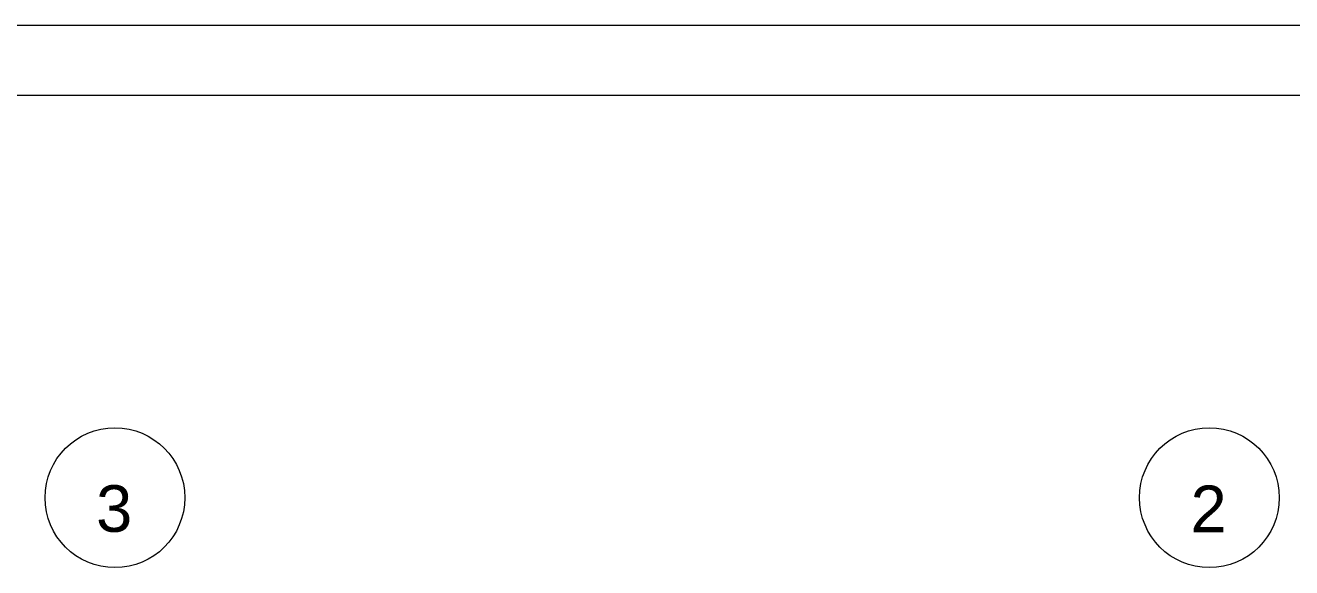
# Model space of a CAD drawing. Header units: centimetres. Extents: x 0 to 25250, y 0 to 2250.
# Drawn here: x 21853.8 to 22125.7, y 2133.6 to 2250 of the extents above; entities that cross this region are included whole.
import ezdxf

# ---------------------------------------------------------------- set-up
doc = ezdxf.new("R2010")
doc.units = ezdxf.units.CM
doc.layers.add('G-ANNO-TTLB', color=7, linetype='Continuous', lineweight=9)
doc.layers.add('S-GRID-IDEN', color=7, linetype='Continuous', lineweight=9)
doc.styles.add('24-View-1$0$Arial', font='arial.ttf', dxfattribs={"height": 10})

# ---------------------------------------------------------------- blocks, each defined once
blk = doc.blocks.new('TEC_ОФИЦИАЛНА РАМКА - TEC_ОФИЦИАЛНА РАМКА-2548457-СГРАДА ТИП III - ФАСАДИ')
at = {"layer": 'G-ANNO-TTLB'}
for p, q in [((41.6208, 40.5538), (-48.3792, 40.5538)), ((-46.1292, 40.2538), (41.3208, 40.2538))]:
    blk.add_line(p, q, dxfattribs=at)
blk = doc.blocks.new('Grid - TEC_GRID_CIRCLE-145857-СЕВЕР')
at = {"layer": 'S-GRID-IDEN'}
blk.add_circle((-696.64, 792.09), 15, dxfattribs=at)

msp = doc.modelspace()

# ---------------------------------------------------------------- block references
at = {"layer": 'G-ANNO-TTLB', "xscale": 50, "yscale": 50, "zscale": 50}
msp.add_blockref('TEC_ОФИЦИАЛНА РАМКА - TEC_ОФИЦИАЛНА РАМКА-2548457-СГРАДА ТИП III - ФАСАДИ', (23168.96, 222.31), dxfattribs=at)

# ---------------------------------------------------------------- next in the draw order: block references
at = {"layer": 'S-GRID-IDEN'}
for p in [(22569.65, 1356.56), (22804.65, 1356.56)]:
    msp.add_blockref('Grid - TEC_GRID_CIRCLE-145857-СЕВЕР', p, dxfattribs=at)

# ---------------------------------------------------------------- next in the draw order: texts
at = {"layer": 'S-GRID-IDEN', "char_height": 10, "width": 8.25, "attachment_point": 5, "line_spacing_factor": 0.936439, "style": '24-View-1$0$Arial'}
for s, insert in [('\\pt50,100,150,200,250,300,350,400,450,500,550,600,650,700,750,800,850,900,950,1000,1050,1100,1150,1200,1250,1300,1350,1400,1450,1500,1550,1600;3', (21872.85, 2146.26)), ('\\pt50,100,150,200,250,300,350,400,450,500,550,600,650,700,750,800,850,900,950,1000,1050,1100,1150,1200,1250,1300,1350,1400,1450,1500,1550,1600;2', (22107.85, 2146.26))]:
    msp.add_mtext(s, dxfattribs=dict(at, insert=insert))

doc.saveas('drawing.dxf')
